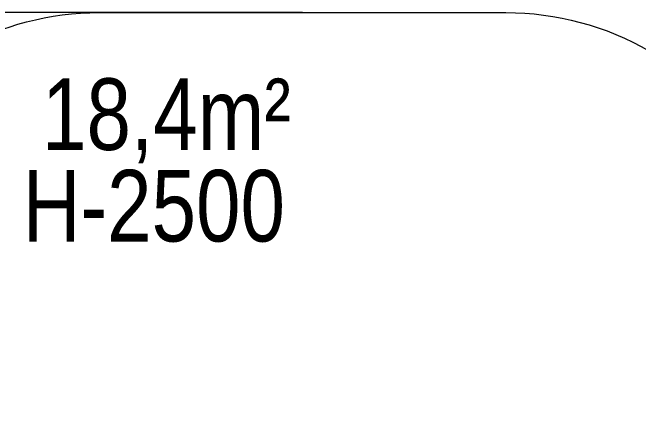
# Model space of a CAD drawing. Header units: millimetres. Extents: x -3321 to 2538, y -2690 to 2358.
# Drawn here: x -1112 to 1075, y 888 to 2358 of the extents above; entities that cross this region are included whole.
import ezdxf

# ---------------------------------------------------------------- set-up
doc = ezdxf.new("R2010")
doc.units = ezdxf.units.MM
for name, color, linetype in [('DIKOM_ЗОНА', 90, 'Continuous'), ('DIKOM_РАЗМЕР_ЗОНА', 7, 'Continuous'), ('DIKOM_РАЗМЕР_ОБЪЕКТА', 7, 'Continuous')]:
    doc.layers.add(name, color=color, linetype=linetype)
doc.styles.add('style1', font='arialbd.ttf', dxfattribs={"width": 0.8})
doc.dimstyles.new('1-50', dxfattribs={"dimtxt": 300, "dimasz": 200, "dimexe": 100, "dimexo": 0, "dimgap": 100, "dimtad": 1, "dimtxsty": 'style1', "dimcen": 200, "dimclrd": 7, "dimclre": 7, "dimclrt": 7, "dimadec": 1, "dimazin": 2, "dimtfac": 1, "dimtmove": 0, "dimatfit": 2, "dimfxl": 0, "dimlwd": 25, "dimlwe": 18, "dimarcsym": 0})

# ---------------------------------------------------------------- blocks, each defined once
blk = doc.blocks.new('*D3')
at = {"layer": 'Defpoints', "color": 0, "transparency": 16777216}
for p in [(-99.2, 2357.9), (-2871.1, -2071.1), (-536.7, -2071.1)]:
    blk.add_point(p, dxfattribs=at)
at = {"layer": 'DIKOM_РАЗМЕР_ЗОНА', "color": 7, "lineweight": 18, "transparency": 16777216}
for p, q in [((-99.2, 2357.9), (-2971.1, 2357.9)), ((-536.7, -2071.1), (-2971.1, -2071.1))]:
    blk.add_line(p, q, dxfattribs=at)
at = {"layer": 'DIKOM_РАЗМЕР_ЗОНА', "color": 7, "lineweight": 25, "transparency": 16777216}
blk.add_line((-2871.1, 2157.9), (-2871.1, -1871.1), dxfattribs=at)
at = {"layer": 'DIKOM_РАЗМЕР_ЗОНА', "color": 7, "transparency": 16777216}
for points in [[(-2904.5, 2157.9), (-2837.8, 2157.9), (-2871.1, 2357.9)], [(-2904.5, -1871.1), (-2837.8, -1871.1), (-2871.1, -2071.1)]]:
    blk.add_solid(points, dxfattribs=at)
at = {"layer": 'DIKOM_РАЗМЕР_ЗОНА', "color": 7, "transparency": 16777216, "insert": (-3124.3, 42.4), "char_height": 300, "attachment_point": 5, "rotation": 90, "style": 'style1'}
blk.add_mtext('{\\fArial|b0|i0|c204|p34;4400}', dxfattribs=at)

msp = doc.modelspace()

# ---------------------------------------------------------------- linework, layer by layer
at = {"layer": 'DIKOM_ЗОНА', "color": 3, "lineweight": 15}
msp.add_lwpolyline([(-810.401, -2071.133, -0.25993321), (-1661.051, -1596.864), (-2326.05, -520.873, -0.13928395), (-2475.399, 4.858), (-2475.399, 280.964, -0.13928395), (-2326.05, 806.695), (-1660.496, 1883.584, -0.25993321), (-809.845, 2357.853), (611.447, 2357.853, -0.1321914), (1113.281, 2222.817), (2039.905, 1685.209, -0.26738156), (2538.072, 820.245), (2538.072, -537.097, -0.26738156), (2039.905, -1402.061), (1119.437, -1936.097, -0.1321914), (617.604, -2071.133)], format="xyb", close=True, dxfattribs=at)

# ---------------------------------------------------------------- texts
at = {"layer": 'DIKOM_РАЗМЕР_ОБЪЕКТА', "char_height": 250, "attachment_point": 1, "style": 'style1'}
for s, width, insert in [('{\\fArial|b0|i0|c204|p34;18,4m²}', 975.74933, (-1009.119, 2127.868)), ('{\\fArial|b0|i0|c204|p34;H-2500}', 1030.819, (-1076.605, 1808.175))]:
    msp.add_mtext_dynamic_manual_height_columns(s, width=width, gutter_width=20, heights=[0], dxfattribs=dict(at, insert=insert))

# ---------------------------------------------------------------- dimensions: what is measured, and where the dimension line sits
at = {"layer": 'DIKOM_РАЗМЕР_ЗОНА'}
dim = msp.add_linear_dim(base=(-2871.132, -2071.133), p1=(-99.199, 2357.853), p2=(-536.746, -2071.133), angle=90, text='{\\fArial|b0|i0|c204|p34;4400}', dimstyle='1-50', dxfattribs=at)
dim.commit()
dim.dimension.update_dxf_attribs({"geometry": '*D3', "text_midpoint": (-2871.132, 42.424), "dimtype": 160})

doc.saveas('drawing.dxf')
